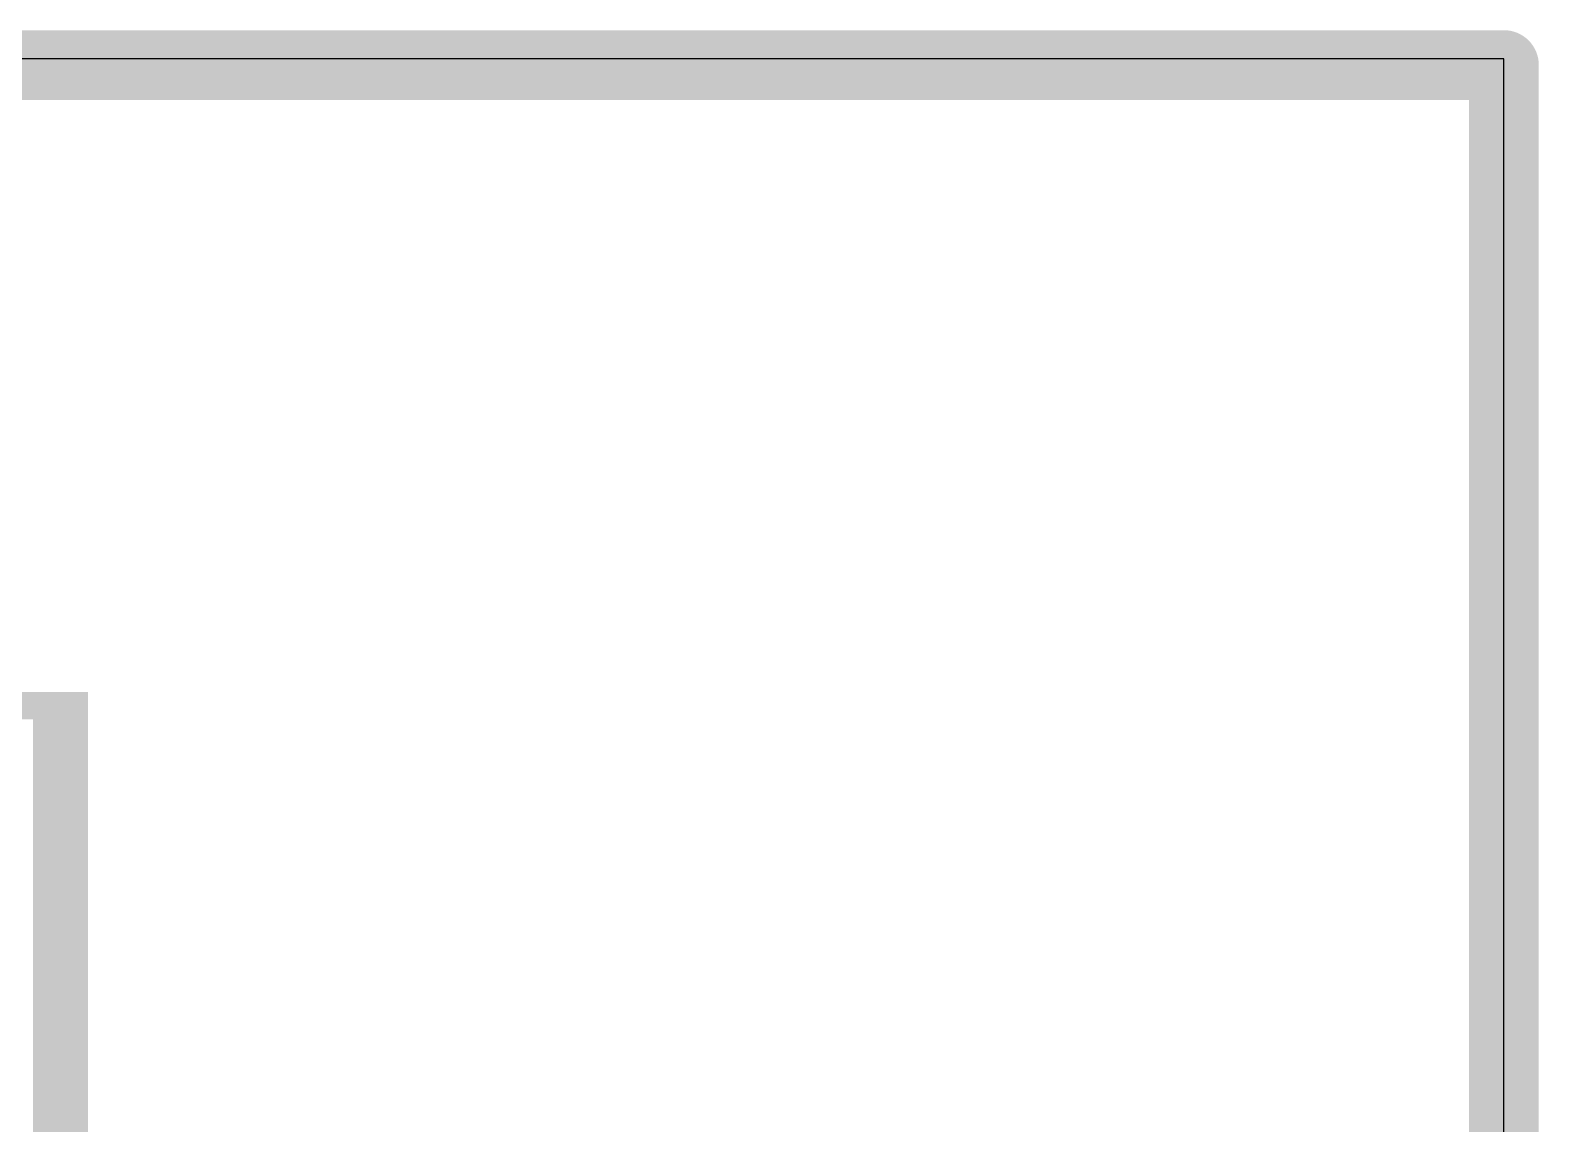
# Model space of a CAD drawing. Header units: inches. Extents: x 0 to 226, y 0 to 70.
# Drawn here: x 70.27 to 78.51, y 19.05 to 25.02 of the extents above; entities that cross this region are included whole.
import ezdxf

# ---------------------------------------------------------------- set-up
doc = ezdxf.new("R2010")
doc.units = ezdxf.units.IN
for name, color, linetype in [('Keep-Out Layer', 6, 'Continuous'), ('Multi-Layer', 9, 'Continuous'), ('Top Layer', 1, 'Continuous')]:
    doc.layers.add(name, color=color, linetype=linetype)

msp = doc.modelspace()

# ---------------------------------------------------------------- hatches: boundary and pattern name
at = {"layer": 'Top Layer'}
for points in [[(70.5872, 21.2581), (70.5872, 21.4081), (69.8372, 21.4081), (69.8372, 21.2581)], [(70.5872, 21.4081), (70.2872, 21.4081), (70.2872, 18.6081), (70.5872, 18.6081)]]:
    msp.add_hatch(color=1, dxfattribs=at).paths.add_polyline_path(points)

# ---------------------------------------------------------------- linework, layer by layer
at = {"layer": 'Keep-Out Layer'}
for points in [[(58.881, 24.8301, 0.381, 0.381, 0), (78.3215, 24.8301, 0.381, 0.381, 0)], [(78.3215, 0, 0.381, 0.381, 0), (78.3215, 24.8301, 0.381, 0.381, 0)]]:
    msp.add_lwpolyline(points, format="xyseb", dxfattribs=at)
msp.add_lwpolyline([(78.2263, 24.8301, 0.1905, 0.1905, 1), (78.4168, 24.8301, 0.1905, 0.1905, 1)], format="xyseb", close=True, dxfattribs=at)
msp.add_lwpolyline([(78.2263, 24.8301, 0.1905, 0.1905, 1), (78.4168, 24.8301, 0.1905, 0.1905, 1)], format="xyseb", close=True, dxfattribs=at)
at = {"layer": 'Multi-Layer'}
for p, q in [((78.3215, 24.8641), (58.881, 24.8641)), ((78.3215, 18.5065), (78.3215, 24.8641))]:
    msp.add_line(p, q, dxfattribs=at)

doc.saveas('drawing.dxf')
